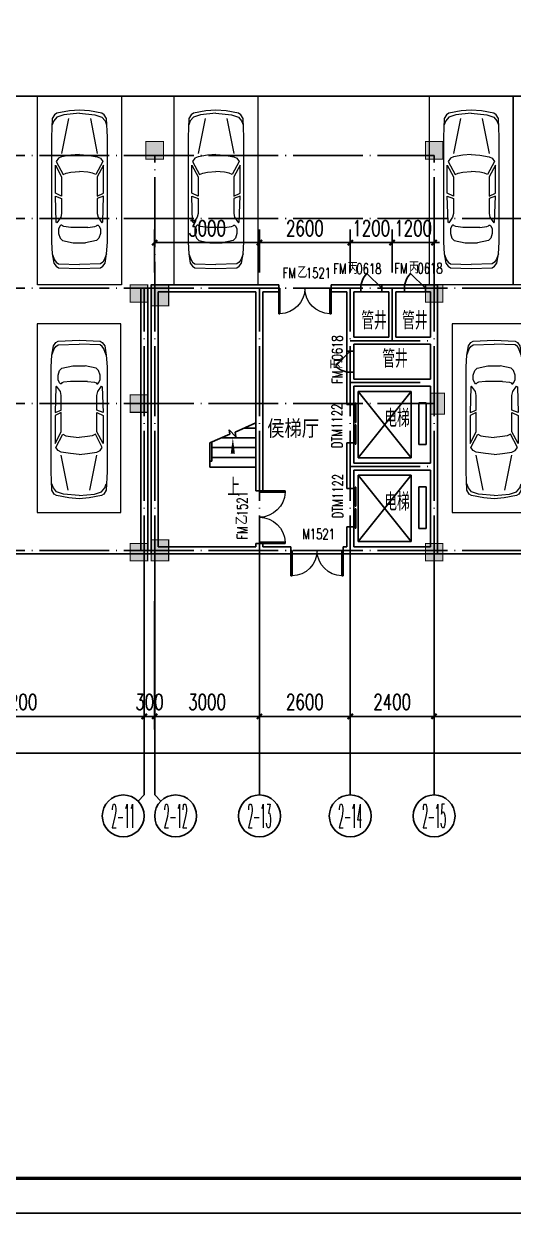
# Model space of a CAD drawing. Extents: x -6243262 to 3079315, y -2914302 to 172723.
# Drawn here: x -2636078 to -2622066, y -742442 to -708402 of the extents above; entities that cross this region are included whole.
import ezdxf
from ezdxf.enums import TextEntityAlignment as Align

# ---------------------------------------------------------------- set-up
doc = ezdxf.new("R2010")
doc.units = 0
doc.header["$LTSCALE"] = 1000
doc.linetypes.add('DOTE', pattern=[2.42, 2, -0.2, 0.02, -0.2])
for name, color, linetype in [('0-柱2', 6, 'Continuous'), ('0-柱网', 2, 'Continuous'), ('0-道路', 4, 'Continuous'), ('A-DOOR', 141, 'Continuous'), ('A-DOOR-IDEN', 7, 'Continuous'), ('A-FLOR-EVTR', 2, 'Continuous'), ('AXIS', 3, 'Continuous'), ('AXIS_TEXT', 7, 'Continuous'), ('C-Z-HATCH', 253, 'Continuous'), ('DIM_SYMB', 3, 'Continuous'), ('DOOR_FIRE', 4, 'Continuous'), ('DOOR_FIRE_TEXT', 7, 'Continuous'), ('DOTE', 24, 'Continuous'), ('PUB_DIM', 3, 'Continuous'), ('PUB_TEXT', 7, 'Continuous'), ('PUB_TITLE', 4, 'Continuous'), ('STAIR', 2, 'Continuous'), ('WALL', 9, 'Continuous'), ('WINDOW', 4, 'Continuous'), ('WINDOW_TEXT', 7, 'Continuous')]:
    doc.layers.add(name, color=color, linetype=linetype)
doc.layers.add('车位', color=252, linetype='Continuous', lineweight=5)
doc.styles.add('-宋体', font='', dxfattribs={"width": 0.8})
doc.styles.add('_TCH_AXIS', font='COMPLEX', dxfattribs={"bigfont": 'GBCBIG'})
doc.styles.add('_TCH_DIM', font='SIMPLEX', dxfattribs={"bigfont": 'GBCBIG'})
doc.styles.add('_TCH_DIM_T3', font='SIMPLEX', dxfattribs={"width": 0.705882, "bigfont": 'GBCBIG'})
doc.styles.add('_TCH_WINDOW', font='SIMPLEX', dxfattribs={"height": 3.5, "bigfont": 'GBCBIG'})
doc.styles.add('COMPLEX', font='COMPLEX')
doc.styles.get('-宋体').set_extended_font_data('SimSun')
doc.dimstyles.new('_TCH_ARCH&&150', dxfattribs={"dimtxt": 446.25, "dimasz": 150, "dimexe": 375, "dimexo": 450, "dimgap": 189.375, "dimtad": 1, "dimdec": 0, "dimzin": 0, "dimdsep": 46, "dimtxsty": '_TCH_DIM_T3', "dimblk": 'ARCHTICK', "dimcen": 0.09, "dimclrt": 7, "dimazin": 2, "dimtfac": 1, "dimtdec": 0, "dimtix": 1, "dimtmove": 2, "dimatfit": 3, "dimfxl": 0, "dimtolj": 1, "dimtzin": 0, "dimarcsym": 0})

# ---------------------------------------------------------------- blocks, each defined once
blk = doc.blocks.new('chewei')
at = {"layer": '车位', "color": 0}
for p, q in [((49023, 154737), (49090, 154915)), ((49090, 154915), (49134, 154982)), ((49134, 154982), (49201, 155026)), ((49201, 155026), (49801, 155049)), ((50401, 155026), (49801, 155049)), ((50467, 154982), (50401, 155026)), ((50512, 154915), (50467, 154982)), ((50578, 154737), (50512, 154915)), ((49201, 154160), (49245, 154293)), ((49245, 154293), (49312, 154360)), ((49312, 154360), (49623, 154426)), ((49623, 154426), (49978, 154426)), ((50290, 154360), (49978, 154426)), ((50356, 154293), (50290, 154360)), ((50401, 154160), (50356, 154293)), ((49201, 154026), (49201, 154160)), ((49245, 153938), (49201, 154026)), ((49267, 153915), (49245, 153938)), ((49290, 153915), (49267, 153915)), ((49312, 153938), (49290, 153915)), ((49356, 153960), (49312, 153938)), ((49556, 153982), (49356, 153960)), ((50045, 153982), (49556, 153982)), ((50045, 153982), (50245, 153960)), ((50245, 153960), (50290, 153938)), ((50290, 153938), (50312, 153915)), ((50312, 153915), (50334, 153915)), ((50334, 153915), (50356, 153938)), ((50356, 153938), (50401, 154026)), ((50401, 154026), (50401, 154160)), ((49134, 153826), (49112, 153093)), ((49156, 153849), (49134, 153826)), ((49267, 153693), (49156, 153849)), ((49290, 153582), (49267, 153693)), ((49290, 153160), (49290, 153582)), ((50312, 153582), (50334, 153693)), ((50312, 153160), (50312, 153582)), ((50334, 153693), (50445, 153849)), ((50445, 153849), (50467, 153826)), ((50467, 153826), (50490, 153093)), ((49112, 153093), (49290, 153160)), ((49290, 153093), (49112, 153004)), ((49112, 153004), (49112, 152204)), ((49290, 152538), (49290, 153093)), ((50490, 153093), (50312, 153160)), ((50312, 153093), (50490, 153004)), ((50312, 152538), (50312, 153093)), ((50490, 153004), (50490, 152204)), ((49112, 152204), (49290, 152538)), ((50490, 152204), (50312, 152538)), ((49134, 152093), (49334, 152471)), ((49334, 152471), (49423, 152427)), ((49423, 152427), (49556, 152404)), ((49556, 152404), (49801, 152382)), ((50045, 152404), (49801, 152382)), ((50178, 152427), (50045, 152404)), ((50267, 152471), (50178, 152427)), ((50467, 152093), (50267, 152471)), ((49201, 152004), (49134, 152093)), ((49290, 151960), (49201, 152004)), ((49556, 151916), (49290, 151960)), ((49490, 150871), (49290, 151871)), ((49801, 151893), (49556, 151916)), ((49801, 151893), (50045, 151916)), ((50045, 151916), (50312, 151960)), ((50112, 150871), (50312, 151871)), ((50312, 151960), (50401, 152004)), ((50401, 152004), (50467, 152093)), ((49067, 150938), (49023, 151049)), ((49156, 150827), (49067, 150938)), ((49356, 150760), (49156, 150827)), ((50245, 150760), (50445, 150827)), ((50445, 150827), (50534, 150938)), ((50534, 150938), (50578, 151049)), ((49801, 150716), (49356, 150760)), ((49801, 150716), (50245, 150760))]:
    blk.add_line(p, q, dxfattribs=at)
for points in [[(48601, 150227), (51001, 150227), (51001, 155627), (48601, 155627)], [(50578, 154737), (50601, 154404), (50601, 151404), (50578, 150871), (50512, 150760), (50445, 150716), (50090, 150649), (49801, 150627), (49512, 150649), (49156, 150716), (49090, 150760), (49023, 150871), (49001, 151404), (49001, 154404), (49023, 154737), (49067, 155004), (49134, 155093), (49201, 155137), (49801, 155160), (50401, 155137), (50467, 155093), (50534, 155004)]]:
    blk.add_lwpolyline(points, close=True, dxfattribs=at)
blk = doc.blocks.new('0-柱2')
at = {"layer": '0-柱2'}
h = blk.add_hatch(color=0, dxfattribs=at)
h.dxf.hatch_style = 1
h.paths.add_polyline_path([(50550, 12000), (51050, 12000), (51050, 11500), (50550, 11500)])
h = blk.add_hatch(color=0, dxfattribs=at)
h.dxf.hatch_style = 1
h.paths.add_polyline_path([(58550, 12000), (59050, 12000), (59050, 11500), (58550, 11500)])
at = {"layer": '0-柱2', "color": 0, "const_width": 30}
for points in [[(50550, 12000), (51050, 12000), (51050, 11500), (50550, 11500)], [(58550, 12000), (59050, 12000), (59050, 11500), (58550, 11500)]]:
    blk.add_lwpolyline(points, close=True, dxfattribs=at)
blk = doc.blocks.new('宿舍楼柱网1')
at = {"layer": '0-柱网'}
h = blk.add_hatch(color=0, dxfattribs=at)
h.dxf.hatch_style = 1
h.paths.add_polyline_path([(645860, 167538), (646284, 167803), (646019, 168227), (645595, 167962)])
h = blk.add_hatch(color=0, dxfattribs=at)
h.dxf.hatch_style = 1
h.paths.add_polyline_path([(642259, 165280), (642683, 165545), (642418, 165969), (641994, 165704)])
h = blk.add_hatch(color=0, dxfattribs=at)
h.dxf.hatch_style = 1
h.paths.add_polyline_path([(639588, 163611), (640012, 163876), (639747, 164300), (639323, 164035)])
h = blk.add_hatch(color=0, dxfattribs=at)
h.dxf.hatch_style = 1
h.paths.add_polyline_path([(649438, 161642), (649946, 161960), (649682, 162384), (649173, 162066)])
h = blk.add_hatch(color=0, dxfattribs=at)
h.dxf.hatch_style = 1
h.paths.add_polyline_path([(643252, 157765), (643761, 158083), (643496, 158507), (642987, 158189)])
h = blk.add_hatch(color=0, dxfattribs=at)
h.dxf.hatch_style = 1
h.paths.add_polyline_path([(653479, 155382), (653903, 155647), (653638, 156071), (653214, 155806)])
h = blk.add_hatch(color=0, dxfattribs=at)
h.dxf.hatch_style = 1
h.paths.add_polyline_path([(649809, 153141), (650318, 153459), (650106, 153798), (649597, 153480)])
h = blk.add_hatch(color=0, dxfattribs=at)
h.dxf.hatch_style = 1
h.paths.add_polyline_path([(655338, 152417), (655762, 152682), (655497, 153106), (655073, 152841)])
h = blk.add_hatch(color=0, dxfattribs=at)
h.dxf.hatch_style = 1
h.paths.add_polyline_path([(647208, 151453), (647632, 151718), (647367, 152142), (646943, 151877)])
h = blk.add_hatch(color=0, dxfattribs=at)
h.dxf.hatch_style = 1
h.paths.add_polyline_path([(651721, 150092), (652229, 150410), (652017, 150749), (651509, 150431)])
h = blk.add_hatch(color=0, dxfattribs=at)
h.dxf.hatch_style = 1
h.paths.add_polyline_path([(649067, 148487), (649491, 148752), (649226, 149176), (648802, 148911)])
h = blk.add_hatch(color=0, dxfattribs=at)
h.dxf.hatch_style = 1
h.paths.add_polyline_path([(659156, 146135), (659665, 146453), (659400, 146877), (658891, 146560)])
h = blk.add_hatch(color=0, dxfattribs=at)
h.dxf.hatch_style = 1
h.paths.add_polyline_path([(648829, 146138), (649071, 146576), (649596, 146285), (649354, 145848)])
h = blk.add_hatch(color=0, dxfattribs=at)
h.dxf.hatch_style = 1
h.paths.add_polyline_path([(631658, 145126), (632158, 145126), (632158, 144526), (631658, 144526)])
h = blk.add_hatch(color=0, dxfattribs=at)
h.dxf.hatch_style = 1
h.paths.add_polyline_path([(639508, 145126), (640008, 145126), (640008, 144626), (639508, 144626)])
h = blk.add_hatch(color=0, dxfattribs=at)
h.dxf.hatch_style = 1
h.paths.add_polyline_path([(646708, 145126), (647208, 145126), (647208, 144526), (646708, 144526)])
h = blk.add_hatch(color=0, dxfattribs=at)
h.dxf.hatch_style = 1
h.paths.add_polyline_path([(654841, 142811), (655083, 143249), (654558, 143539), (654316, 143102)])
h = blk.add_hatch(color=0, dxfattribs=at)
h.dxf.hatch_style = 1
h.paths.add_polyline_path([(639658, 142026), (640058, 142026), (640058, 141426), (639658, 141426)])
h = blk.add_hatch(color=0, dxfattribs=at)
h.dxf.hatch_style = 1
h.paths.add_polyline_path([(657509, 141335), (657751, 141772), (657313, 142015), (657071, 141577)])
h = blk.add_hatch(color=0, dxfattribs=at)
h.dxf.hatch_style = 1
h.paths.add_polyline_path([(631658, 137826), (632158, 137826), (632158, 137226), (631658, 137226)])
h = blk.add_hatch(color=0, dxfattribs=at)
h.dxf.hatch_style = 1
h.paths.add_polyline_path([(639508, 137726), (640008, 137726), (640008, 137226), (639508, 137226)])
h = blk.add_hatch(color=0, dxfattribs=at)
h.dxf.hatch_style = 1
h.paths.add_polyline_path([(646708, 137826), (647208, 137826), (647208, 137226), (646708, 137226)])
h = blk.add_hatch(color=0, dxfattribs=at)
h.dxf.hatch_style = 1
h.paths.add_polyline_path([(654058, 137826), (654558, 137826), (654558, 137226), (654058, 137226)])
at = {"layer": 'C-Z-HATCH'}
h = blk.add_hatch(color=0, dxfattribs=at)
h.dxf.hatch_style = 1
edge = h.paths.add_edge_path()
edge.add_line((642259, 165280), (642680, 165549))
edge.add_line((642680, 165549), (642415, 165973))
edge.add_line((642415, 165973), (641991, 165708))
edge.add_line((641991, 165708), (642262, 165283))
at = {"layer": '0-柱网', "color": 0, "const_width": 30}
for points in [[(645860, 167538), (646281, 167806), (646016, 168231), (645592, 167966), (645863, 167540)], [(642259, 165280), (642680, 165549), (642415, 165973), (641991, 165708), (642262, 165283)], [(639588, 163611), (640012, 163876), (639747, 164300), (639323, 164035), (639588, 163611)], [(649440, 161638), (649946, 161960), (649682, 162384), (649173, 162066), (649438, 161642)], [(643252, 157765), (643761, 158083), (643496, 158507), (642987, 158189), (643252, 157765)], [(653483, 155385), (653903, 155647), (653638, 156071), (653214, 155806), (653479, 155382)], [(649809, 153141), (650318, 153459), (650106, 153798), (649597, 153480), (649809, 153141)], [(655338, 152417), (655762, 152682), (655497, 153106), (655073, 152841), (655338, 152417)], [(647208, 151453), (647632, 151718), (647367, 152142), (646943, 151877), (647208, 151453)], [(651721, 150092), (652229, 150410), (652017, 150749), (651509, 150431), (651721, 150092)], [(649067, 148487), (649491, 148752), (649226, 149176), (648802, 148911), (649067, 148487)], [(659156, 146135), (659665, 146453), (659400, 146877), (658891, 146560), (659156, 146135)], [(648829, 146138), (649071, 146576), (649596, 146285), (649354, 145848), (648829, 146138)], [(654841, 142811), (655083, 143249), (654558, 143539), (654316, 143102), (654841, 142811)], [(657509, 141335), (657751, 141772), (657313, 142015), (657071, 141577), (657509, 141335)]]:
    blk.add_lwpolyline(points, dxfattribs=at)
for points in [[(631658, 145126), (632158, 145126), (632158, 144526), (631658, 144526)], [(639508, 145126), (640008, 145126), (640008, 144626), (639508, 144626)], [(646708, 145126), (647208, 145126), (647208, 144526), (646708, 144526)], [(639658, 142026), (640058, 142026), (640058, 141426), (639658, 141426)], [(631658, 137826), (632158, 137826), (632158, 137226), (631658, 137226)], [(639508, 137726), (640008, 137726), (640008, 137226), (639508, 137226)], [(646708, 137826), (647208, 137826), (647208, 137226), (646708, 137226)], [(654058, 137826), (654558, 137826), (654558, 137226), (654058, 137226)]]:
    blk.add_lwpolyline(points, close=True, dxfattribs=at)
blk = doc.blocks.new('柱网22222')
at = {"layer": '0-柱网'}
h = blk.add_hatch(color=0, dxfattribs=at)
h.dxf.hatch_style = 1
h.paths.add_polyline_path([(140400, 330556), (140900, 330556), (140900, 330056), (140400, 330056)])
h = blk.add_hatch(color=0, dxfattribs=at)
h.dxf.hatch_style = 1
h.paths.add_polyline_path([(140400, 327406), (140900, 327406), (140900, 326906), (140400, 326906)])
h = blk.add_hatch(color=0, dxfattribs=at)
h.dxf.hatch_style = 1
h.paths.add_polyline_path([(140400, 323156), (140900, 323156), (140900, 322656), (140400, 322656)])
at = {"layer": '0-柱网', "color": 0, "const_width": 30}
for points in [[(140400, 330556), (140900, 330556), (140900, 330056), (140400, 330056)], [(140400, 327406), (140900, 327406), (140900, 326906), (140400, 326906)], [(140400, 323156), (140900, 323156), (140900, 322656), (140400, 322656)]]:
    blk.add_lwpolyline(points, close=True, dxfattribs=at)
blk = doc.blocks.new('_ArchTick')
at = {"color": 0, "linetype": 'ByBlock', "const_width": 0.4}
blk.add_lwpolyline([(-0.5, -0.5), (0.5, 0.5)], dxfattribs=at)
blk = doc.blocks.new('*D1169')
at = {"layer": 'Defpoints', "color": 0, "transparency": 16777216}
for p in [(-2629331, -714665), (-2632331, -715973), (-2629331, -715973)]:
    blk.add_point(p, dxfattribs=at)
at = {"layer": 'PUB_DIM', "color": 0, "lineweight": -2, "transparency": 16777216}
for p, q in [((-2632331, -715523), (-2632331, -714290)), ((-2629331, -715523), (-2629331, -714290)), ((-2632331, -714665), (-2629331, -714665))]:
    blk.add_line(p, q, dxfattribs=at)
at = {"layer": 'PUB_DIM', "color": 0, "lineweight": -2, "transparency": 16777216, "xscale": 150, "yscale": 150, "zscale": 150, "rotation": 180}
blk.add_blockref('_ArchTick', (-2632331, -714665), dxfattribs=at)
at = {"layer": 'PUB_DIM', "color": 0, "lineweight": -2, "transparency": 16777216, "xscale": 150, "yscale": 150, "zscale": 150}
blk.add_blockref('_ArchTick', (-2629331, -714665), dxfattribs=at)
at = {"layer": 'PUB_DIM', "color": 7, "transparency": 16777216, "insert": (-2630831, -714253), "char_height": 446.2, "attachment_point": 5, "style": '_TCH_DIM_T3'}
blk.add_mtext('\\A1;3000', dxfattribs=at)
blk = doc.blocks.new('*D1170')
at = {"layer": 'Defpoints', "color": 0, "transparency": 16777216}
for p in [(-2626731, -714665), (-2629331, -715973), (-2626731, -715973)]:
    blk.add_point(p, dxfattribs=at)
at = {"layer": 'PUB_DIM', "color": 0, "lineweight": -2, "transparency": 16777216}
for p, q in [((-2629331, -715523), (-2629331, -714290)), ((-2626731, -715523), (-2626731, -714290)), ((-2629331, -714665), (-2626731, -714665))]:
    blk.add_line(p, q, dxfattribs=at)
at = {"layer": 'PUB_DIM', "color": 0, "lineweight": -2, "transparency": 16777216, "xscale": 150, "yscale": 150, "zscale": 150, "rotation": 180}
blk.add_blockref('_ArchTick', (-2629331, -714665), dxfattribs=at)
at = {"layer": 'PUB_DIM', "color": 0, "lineweight": -2, "transparency": 16777216, "xscale": 150, "yscale": 150, "zscale": 150}
blk.add_blockref('_ArchTick', (-2626731, -714665), dxfattribs=at)
at = {"layer": 'PUB_DIM', "color": 7, "transparency": 16777216, "insert": (-2628031, -714253), "char_height": 446.2, "attachment_point": 5, "style": '_TCH_DIM_T3'}
blk.add_mtext('\\A1;2600', dxfattribs=at)
blk = doc.blocks.new('*D1171')
at = {"layer": 'Defpoints', "color": 0, "transparency": 16777216}
for p in [(-2625531, -714665), (-2626731, -715973), (-2625531, -715973)]:
    blk.add_point(p, dxfattribs=at)
at = {"layer": 'PUB_DIM', "color": 0, "lineweight": -2, "transparency": 16777216}
for p, q in [((-2626731, -715523), (-2626731, -714290)), ((-2625531, -715523), (-2625531, -714290)), ((-2626731, -714665), (-2626881, -714665)), ((-2626731, -714665), (-2625531, -714665)), ((-2625531, -714665), (-2625381, -714665))]:
    blk.add_line(p, q, dxfattribs=at)
at = {"layer": 'PUB_DIM', "color": 0, "lineweight": -2, "transparency": 16777216, "xscale": 150, "yscale": 150, "zscale": 150}
blk.add_blockref('_ArchTick', (-2626731, -714665), dxfattribs=at)
at = {"layer": 'PUB_DIM', "color": 0, "lineweight": -2, "transparency": 16777216, "xscale": 150, "yscale": 150, "zscale": 150, "rotation": 180}
blk.add_blockref('_ArchTick', (-2625531, -714665), dxfattribs=at)
at = {"layer": 'PUB_DIM', "color": 7, "transparency": 16777216, "insert": (-2626131, -714253), "char_height": 446.2, "attachment_point": 5, "style": '_TCH_DIM_T3'}
blk.add_mtext('\\A1;1200', dxfattribs=at)
blk = doc.blocks.new('*D1172')
at = {"layer": 'Defpoints', "color": 0, "transparency": 16777216}
for p in [(-2624331, -714665), (-2625531, -715973), (-2624331, -715973)]:
    blk.add_point(p, dxfattribs=at)
at = {"layer": 'PUB_DIM', "color": 0, "lineweight": -2, "transparency": 16777216}
for p, q in [((-2625531, -715523), (-2625531, -714290)), ((-2624331, -715523), (-2624331, -714290)), ((-2625531, -714665), (-2625681, -714665)), ((-2625531, -714665), (-2624331, -714665)), ((-2624331, -714665), (-2624181, -714665))]:
    blk.add_line(p, q, dxfattribs=at)
at = {"layer": 'PUB_DIM', "color": 0, "lineweight": -2, "transparency": 16777216, "xscale": 150, "yscale": 150, "zscale": 150}
blk.add_blockref('_ArchTick', (-2625531, -714665), dxfattribs=at)
at = {"layer": 'PUB_DIM', "color": 0, "lineweight": -2, "transparency": 16777216, "xscale": 150, "yscale": 150, "zscale": 150, "rotation": 180}
blk.add_blockref('_ArchTick', (-2624331, -714665), dxfattribs=at)
at = {"layer": 'PUB_DIM', "color": 7, "transparency": 16777216, "insert": (-2624931, -714253), "char_height": 446.2, "attachment_point": 5, "style": '_TCH_DIM_T3'}
blk.add_mtext('\\A1;1200', dxfattribs=at)
blk = doc.blocks.new('*D1204')
at = {"layer": 'AXIS', "color": 0, "lineweight": -2, "transparency": 16777216}
for p, q in [((-2639831, -724923), (-2639831, -728598)), ((-2632631, -724923), (-2632631, -728598)), ((-2639831, -728223), (-2632631, -728223))]:
    blk.add_line(p, q, dxfattribs=at)
at = {"layer": 'Defpoints', "color": 0, "transparency": 16777216}
for p in [(-2639831, -724473), (-2632631, -724473), (-2632631, -728223)]:
    blk.add_point(p, dxfattribs=at)
at = {"layer": 'AXIS', "color": 0, "lineweight": -2, "transparency": 16777216, "xscale": 150, "yscale": 150, "zscale": 150, "rotation": 180}
blk.add_blockref('_ArchTick', (-2639831, -728223), dxfattribs=at)
at = {"layer": 'AXIS', "color": 0, "lineweight": -2, "transparency": 16777216, "xscale": 150, "yscale": 150, "zscale": 150}
blk.add_blockref('_ArchTick', (-2632631, -728223), dxfattribs=at)
at = {"layer": 'AXIS', "color": 7, "transparency": 16777216, "insert": (-2636231, -727810), "char_height": 446.2, "attachment_point": 5, "style": '_TCH_DIM_T3'}
blk.add_mtext('\\A1;7200', dxfattribs=at)
blk = doc.blocks.new('*D1205')
at = {"layer": 'AXIS', "color": 0, "lineweight": -2, "transparency": 16777216}
for p, q in [((-2632631, -724923), (-2632631, -728598)), ((-2632331, -724923), (-2632331, -728598)), ((-2632631, -728223), (-2632781, -728223)), ((-2632631, -728223), (-2632331, -728223)), ((-2632331, -728223), (-2632181, -728223))]:
    blk.add_line(p, q, dxfattribs=at)
at = {"layer": 'Defpoints', "color": 0, "transparency": 16777216}
for p in [(-2632631, -724473), (-2632331, -724473), (-2632331, -728223)]:
    blk.add_point(p, dxfattribs=at)
at = {"layer": 'AXIS', "color": 0, "lineweight": -2, "transparency": 16777216, "xscale": 150, "yscale": 150, "zscale": 150}
blk.add_blockref('_ArchTick', (-2632631, -728223), dxfattribs=at)
at = {"layer": 'AXIS', "color": 0, "lineweight": -2, "transparency": 16777216, "xscale": 150, "yscale": 150, "zscale": 150, "rotation": 180}
blk.add_blockref('_ArchTick', (-2632331, -728223), dxfattribs=at)
at = {"layer": 'AXIS', "color": 7, "transparency": 16777216, "insert": (-2632481, -727810), "char_height": 446.2, "attachment_point": 5, "style": '_TCH_DIM_T3'}
blk.add_mtext('\\A1;300', dxfattribs=at)
blk = doc.blocks.new('*D1206')
at = {"layer": 'AXIS', "color": 0, "lineweight": -2, "transparency": 16777216}
for p, q in [((-2632331, -724923), (-2632331, -728598)), ((-2629331, -724923), (-2629331, -728598)), ((-2632331, -728223), (-2629331, -728223))]:
    blk.add_line(p, q, dxfattribs=at)
at = {"layer": 'Defpoints', "color": 0, "transparency": 16777216}
for p in [(-2632331, -724473), (-2629331, -724473), (-2629331, -728223)]:
    blk.add_point(p, dxfattribs=at)
at = {"layer": 'AXIS', "color": 0, "lineweight": -2, "transparency": 16777216, "xscale": 150, "yscale": 150, "zscale": 150, "rotation": 180}
blk.add_blockref('_ArchTick', (-2632331, -728223), dxfattribs=at)
at = {"layer": 'AXIS', "color": 0, "lineweight": -2, "transparency": 16777216, "xscale": 150, "yscale": 150, "zscale": 150}
blk.add_blockref('_ArchTick', (-2629331, -728223), dxfattribs=at)
at = {"layer": 'AXIS', "color": 7, "transparency": 16777216, "insert": (-2630831, -727810), "char_height": 446.2, "attachment_point": 5, "style": '_TCH_DIM_T3'}
blk.add_mtext('\\A1;3000', dxfattribs=at)
blk = doc.blocks.new('*D1207')
at = {"layer": 'AXIS', "color": 0, "lineweight": -2, "transparency": 16777216}
for p, q in [((-2629331, -724923), (-2629331, -728598)), ((-2626731, -724923), (-2626731, -728598)), ((-2629331, -728223), (-2626731, -728223))]:
    blk.add_line(p, q, dxfattribs=at)
at = {"layer": 'Defpoints', "color": 0, "transparency": 16777216}
for p in [(-2629331, -724473), (-2626731, -724473), (-2626731, -728223)]:
    blk.add_point(p, dxfattribs=at)
at = {"layer": 'AXIS', "color": 0, "lineweight": -2, "transparency": 16777216, "xscale": 150, "yscale": 150, "zscale": 150, "rotation": 180}
blk.add_blockref('_ArchTick', (-2629331, -728223), dxfattribs=at)
at = {"layer": 'AXIS', "color": 0, "lineweight": -2, "transparency": 16777216, "xscale": 150, "yscale": 150, "zscale": 150}
blk.add_blockref('_ArchTick', (-2626731, -728223), dxfattribs=at)
at = {"layer": 'AXIS', "color": 7, "transparency": 16777216, "insert": (-2628031, -727810), "char_height": 446.2, "attachment_point": 5, "style": '_TCH_DIM_T3'}
blk.add_mtext('\\A1;2600', dxfattribs=at)
blk = doc.blocks.new('*D1208')
at = {"layer": 'AXIS', "color": 0, "lineweight": -2, "transparency": 16777216}
for p, q in [((-2626731, -724923), (-2626731, -728598)), ((-2624331, -724923), (-2624331, -728598)), ((-2626731, -728223), (-2624331, -728223))]:
    blk.add_line(p, q, dxfattribs=at)
at = {"layer": 'Defpoints', "color": 0, "transparency": 16777216}
for p in [(-2626731, -724473), (-2624331, -724473), (-2624331, -728223)]:
    blk.add_point(p, dxfattribs=at)
at = {"layer": 'AXIS', "color": 0, "lineweight": -2, "transparency": 16777216, "xscale": 150, "yscale": 150, "zscale": 150, "rotation": 180}
blk.add_blockref('_ArchTick', (-2626731, -728223), dxfattribs=at)
at = {"layer": 'AXIS', "color": 0, "lineweight": -2, "transparency": 16777216, "xscale": 150, "yscale": 150, "zscale": 150}
blk.add_blockref('_ArchTick', (-2624331, -728223), dxfattribs=at)
at = {"layer": 'AXIS', "color": 7, "transparency": 16777216, "insert": (-2625531, -727810), "char_height": 446.2, "attachment_point": 5, "style": '_TCH_DIM_T3'}
blk.add_mtext('\\A1;2400', dxfattribs=at)
blk = doc.blocks.new('*D1209')
at = {"layer": 'AXIS', "color": 0, "lineweight": -2, "transparency": 16777216}
for p, q in [((-2624331, -724923), (-2624331, -728598)), ((-2617131, -724923), (-2617131, -728598)), ((-2624331, -728223), (-2617131, -728223))]:
    blk.add_line(p, q, dxfattribs=at)
at = {"layer": 'Defpoints', "color": 0, "transparency": 16777216}
for p in [(-2624331, -724473), (-2617131, -724473), (-2617131, -728223)]:
    blk.add_point(p, dxfattribs=at)
at = {"layer": 'AXIS', "color": 0, "lineweight": -2, "transparency": 16777216, "xscale": 150, "yscale": 150, "zscale": 150, "rotation": 180}
blk.add_blockref('_ArchTick', (-2624331, -728223), dxfattribs=at)
at = {"layer": 'AXIS', "color": 0, "lineweight": -2, "transparency": 16777216, "xscale": 150, "yscale": 150, "zscale": 150}
blk.add_blockref('_ArchTick', (-2617131, -728223), dxfattribs=at)
at = {"layer": 'AXIS', "color": 7, "transparency": 16777216, "insert": (-2620731, -727810), "char_height": 446.2, "attachment_point": 5, "style": '_TCH_DIM_T3'}
blk.add_mtext('\\A1;7200', dxfattribs=at)
blk = doc.blocks.new('*D1212')
at = {"layer": 'AXIS', "color": 0, "lineweight": -2, "transparency": 16777216}
for p, q in [((-2683031, -725223), (-2683031, -729648)), ((-2609031, -725223), (-2609031, -729648)), ((-2683031, -729273), (-2609031, -729273))]:
    blk.add_line(p, q, dxfattribs=at)
at = {"layer": 'Defpoints', "color": 0, "transparency": 16777216}
for p in [(-2683031, -724773), (-2609031, -724773), (-2609031, -729273)]:
    blk.add_point(p, dxfattribs=at)
at = {"layer": 'AXIS', "color": 0, "lineweight": -2, "transparency": 16777216, "xscale": 150, "yscale": 150, "zscale": 150, "rotation": 180}
blk.add_blockref('_ArchTick', (-2683031, -729273), dxfattribs=at)
at = {"layer": 'AXIS', "color": 0, "lineweight": -2, "transparency": 16777216, "xscale": 150, "yscale": 150, "zscale": 150}
blk.add_blockref('_ArchTick', (-2609031, -729273), dxfattribs=at)
at = {"layer": 'AXIS', "color": 7, "transparency": 16777216, "insert": (-2646031, -728860), "char_height": 446.2, "attachment_point": 5, "style": '_TCH_DIM_T3'}
blk.add_mtext('\\A1;74000', dxfattribs=at)
blk = doc.blocks.new('_AXISO')
at = {"color": 0}
blk.add_circle((0, 0), 0.5, dxfattribs=at)
at = {"layer": 'AXIS_TEXT', "color": 0, "style": 'COMPLEX', "width": 1.041667}
blk.add_attdef('A', text='', height=0.56, dxfattribs=at).set_placement((-0.25, -0.28), (0.25, -0.28), align=Align.FIT)
blk = doc.blocks.new('$DORLIB2D$00000127')
at = {"color": 0}
for points in [[(-0.533, 0.795), (-0.533, 0.69)], [(-0.033, 0.795), (-0.533, 0.795)], [(-0.033, 0.69), (-0.533, 0.69)], [(-0.033, 0.795), (-0.033, 0.69)], [(0.533, 0.795), (0.033, 0.795)], [(0.033, 0.795), (0.033, 0.69)], [(0.533, 0.69), (0.033, 0.69)], [(0.533, 0.795), (0.533, 0.69)], [(0.5, 0.5), (-0.5, 0.5)]]:
    blk.add_lwpolyline(points, dxfattribs=at)
blk = doc.blocks.new('$DorLib2D$00000114')
at = {"color": 0}
blk.add_line((0.5, 0), (-0.207, 0.707), dxfattribs=at)
blk.add_arc((0.5, 0), 1, 135, 180, dxfattribs=at)
blk = doc.blocks.new('$DorLib2D$00000002')
at = {"color": 0}
for p, q in [((-0.5, 0), (-0.5, 0.4875)), ((-0.475, 0.4875), (-0.5, 0.4875)), ((-0.475, 0), (-0.475, 0.4875)), ((0.475, 0), (0.475, 0.4875)), ((0.475, 0.4875), (0.5, 0.4875)), ((0.5, 0), (0.5, 0.4875)), ((-0.5, 0), (-0.475, 0)), ((0.5, 0), (0.475, 0))]:
    blk.add_line(p, q, dxfattribs=at)
at = {"color": 0, "lineweight": 13}
for centre, start, end in [((-0.4875, 0), 0, 88.53072), ((0.4875, 0), 91.46928, 180)]:
    blk.add_arc(centre, 0.4875, start, end, dxfattribs=at)

msp = doc.modelspace()

# ---------------------------------------------------------------- linework, layer by layer
msp.add_lwpolyline([(-2664930.6, -723572.6), (-2608971.6, -723572.6), (-2604296.1, -715124.1), (-2618560.5, -692365.6)])
at = {"layer": '0-道路'}
msp.add_line((-2620929.5, -710472.6), (-2668730.6, -710472.6), dxfattribs=at)
at = {"layer": 'A-FLOR-EVTR', "ltscale": 0.5}
for p, q in [((-2626505.6, -720822.6), (-2626505.6, -718922.6)), ((-2626505.6, -718922.6), (-2624985.6, -718922.6)), ((-2624985.6, -720822.6), (-2626505.6, -718922.6)), ((-2626505.6, -720822.6), (-2624985.6, -718922.6)), ((-2624985.6, -718922.6), (-2624985.6, -720822.6)), ((-2624770.6, -720442.6), (-2624770.6, -719252.6)), ((-2624770.6, -719252.6), (-2624555.6, -719252.6)), ((-2624555.6, -719252.6), (-2624555.6, -720442.6)), ((-2624555.6, -720442.6), (-2624770.6, -720442.6)), ((-2624985.6, -720822.6), (-2626505.6, -720822.6)), ((-2626505.6, -723222.6), (-2626505.6, -721322.6)), ((-2626505.6, -721322.6), (-2624985.6, -721322.6)), ((-2624985.6, -723222.6), (-2626505.6, -721322.6)), ((-2626505.6, -723222.6), (-2624985.6, -721322.6)), ((-2624985.6, -721322.6), (-2624985.6, -723222.6)), ((-2624770.6, -722842.6), (-2624770.6, -721652.6)), ((-2624770.6, -721652.6), (-2624555.6, -721652.6)), ((-2624555.6, -721652.6), (-2624555.6, -722842.6)), ((-2624555.6, -722842.6), (-2624770.6, -722842.6)), ((-2624985.6, -723222.6), (-2626505.6, -723222.6))]:
    msp.add_line(p, q, dxfattribs=at)
at = {"layer": 'AXIS'}
for p, q in [((-2632630.6, -724472.5), (-2632630.6, -730472.5)), ((-2632330.6, -724472.5), (-2632330.6, -730472.5)), ((-2629330.6, -724472.5), (-2629330.6, -730472.5)), ((-2626730.6, -724472.5), (-2626730.6, -730472.5)), ((-2624330.6, -724472.5), (-2624330.6, -730472.5)), ((-2632806.3, -730648.3), (-2632630.6, -730472.5)), ((-2632154.8, -730648.3), (-2632330.6, -730472.5))]:
    msp.add_line(p, q, dxfattribs=at)
at = {"layer": 'DIM_SYMB'}
msp.add_lwpolyline([(-2630093.1, -721232.6, 0, 0, 0), (-2630093.1, -720252.6, 0, 120, 0), (-2630093.1, -720702.6, 0, 0, 0)], format="xyseb", dxfattribs=at)
at = {"layer": 'DOTE', "linetype": 'DOTE'}
for p, q in [((-2684030.6, -712172.6), (-2624330.6, -712172.6)), ((-2632330.6, -724472.5), (-2632330.6, -712172.6)), ((-2624330.6, -724472.5), (-2624330.6, -712172.6)), ((-2684030.6, -713972.6), (-2619058.1, -713972.6)), ((-2684030.6, -715972.6), (-2613530.6, -715972.6)), ((-2632630.6, -724472.5), (-2632630.6, -715972.6)), ((-2629330.6, -724472.5), (-2629330.6, -715972.6)), ((-2626730.6, -724472.5), (-2626730.6, -715972.6)), ((-2626730.6, -718672.6), (-2624630.6, -718672.6)), ((-2684030.6, -719272.6), (-2624330.6, -719272.6)), ((-2626730.6, -721072.6), (-2624330.6, -721072.6)), ((-2684030.6, -723472.6), (-2609030.6, -723472.6))]:
    msp.add_line(p, q, dxfattribs=at)
for points in [[(-2625530.6, -717472.6), (-2625530.6, -715972.6)], [(-2625530.6, -717472.6), (-2625530.6, -715972.6)], [(-2626730.6, -717472.6), (-2624330.6, -717472.6)], [(-2626730.6, -717472.6), (-2624330.6, -717472.6)]]:
    msp.add_lwpolyline(points, dxfattribs=at)
at = {"layer": 'PUB_TITLE'}
msp.add_lwpolyline([(-2700073.1, -742441.9), (-2581173.1, -742441.9), (-2581173.1, -658341.9), (-2700073.1, -658341.9)], close=True, dxfattribs=at)
at = {"layer": 'PUB_TITLE', "const_width": 100}
msp.add_lwpolyline([(-2697573.1, -741441.9), (-2582173.1, -741441.9), (-2582173.1, -659341.9), (-2697573.1, -659341.9)], close=True, dxfattribs=at)
at = {"layer": 'STAIR'}
for p, q in [((-2629430.6, -719826.6), (-2630028.9, -720084.9)), ((-2629430.6, -721092.6), (-2629430.6, -719826.6)), ((-2630175.5, -720148.2), (-2630755.6, -720398.5)), ((-2630417.4, -720252.6), (-2629430.6, -720252.6)), ((-2630009.3, -720218.4), (-2630193.9, -720022.8)), ((-2630193.9, -720022.8), (-2630175.5, -720148.2)), ((-2630028.9, -720084.9), (-2630009.3, -720218.4)), ((-2629768.7, -719972.6), (-2629430.6, -719972.6)), ((-2630755.6, -720922.6), (-2630755.6, -720398.5)), ((-2630755.6, -720922.6), (-2630755.6, -720398.5)), ((-2630695.6, -720922.6), (-2630695.6, -720372.6)), ((-2630695.6, -720532.6), (-2629430.6, -720532.6)), ((-2630755.6, -721092.6), (-2630755.6, -720922.6)), ((-2630755.6, -720922.6), (-2630695.6, -720922.6)), ((-2630695.6, -720812.6), (-2629430.6, -720812.6)), ((-2630755.6, -721092.6), (-2629430.6, -721092.6))]:
    msp.add_line(p, q, dxfattribs=at)
at = {"layer": 'WALL'}
for p, q in [((-2632730.6, -723472.6), (-2632730.6, -715972.6)), ((-2632730.6, -715972.6), (-2632530.6, -715972.6)), ((-2632530.6, -723472.6), (-2632530.6, -715972.6)), ((-2632430.6, -715872.5), (-2629330.6, -715872.6)), ((-2632430.6, -723572.6), (-2632430.6, -715872.5)), ((-2632230.6, -716072.5), (-2629430.6, -716072.6)), ((-2632230.6, -723372.6), (-2632230.6, -716072.5)), ((-2629430.6, -716072.6), (-2629430.6, -721772.6)), ((-2628780.6, -715872.6), (-2629330.6, -715872.6)), ((-2629230.6, -721772.6), (-2629230.6, -716072.6)), ((-2629230.6, -716072.6), (-2628780.6, -716072.6)), ((-2628780.6, -716072.6), (-2628780.6, -715872.6)), ((-2626730.6, -715872.6), (-2627280.6, -715872.6)), ((-2627280.6, -715872.6), (-2627280.6, -716072.6)), ((-2627280.6, -716072.6), (-2626830.6, -716072.6)), ((-2626830.6, -717472.6), (-2626830.6, -716072.6)), ((-2626430.6, -715872.6), (-2626730.6, -715872.6)), ((-2626630.6, -717372.6), (-2626630.6, -716072.6)), ((-2626630.6, -716072.6), (-2626430.6, -716072.6)), ((-2626430.6, -716072.6), (-2626430.6, -715872.6)), ((-2625530.6, -715872.6), (-2625830.6, -715872.6)), ((-2625830.6, -715872.6), (-2625830.6, -716072.6)), ((-2625830.6, -716072.6), (-2625630.6, -716072.6)), ((-2625630.6, -717372.6), (-2625630.6, -716072.6)), ((-2625180.6, -715872.6), (-2625530.6, -715872.6)), ((-2625430.6, -717372.6), (-2625430.6, -716072.6)), ((-2625430.6, -716072.6), (-2625180.6, -716072.6)), ((-2625180.6, -716072.6), (-2625180.6, -715872.6)), ((-2624230.6, -715872.6), (-2624580.6, -715872.6)), ((-2624580.6, -715872.6), (-2624580.6, -716072.6)), ((-2624580.6, -716072.6), (-2624430.6, -716072.6)), ((-2624430.6, -717372.6), (-2624430.6, -716072.6)), ((-2624230.6, -717472.6), (-2624230.6, -715872.6)), ((-2626830.6, -717472.6), (-2626830.6, -717772.6)), ((-2626630.6, -717372.6), (-2625630.6, -717372.6)), ((-2625430.6, -717372.6), (-2624430.6, -717372.6)), ((-2624230.6, -718672.6), (-2624230.6, -717472.6)), ((-2626830.6, -717772.6), (-2626630.6, -717772.6)), ((-2626630.6, -717772.6), (-2626630.6, -717572.6)), ((-2626630.6, -717572.6), (-2625530.6, -717572.6)), ((-2625530.6, -717572.6), (-2624430.6, -717572.6)), ((-2624430.6, -718572.6), (-2624430.6, -717572.6)), ((-2626630.6, -718372.6), (-2626830.6, -718372.6)), ((-2626830.6, -718372.6), (-2626830.6, -718672.6)), ((-2626630.6, -718572.6), (-2626630.6, -718372.6)), ((-2626630.6, -718572.6), (-2624430.6, -718572.6)), ((-2626830.6, -718672.6), (-2626830.6, -719297.6)), ((-2626630.6, -719297.6), (-2626630.6, -718772.6)), ((-2626630.6, -718772.6), (-2624430.6, -718772.6)), ((-2624430.6, -720972.6), (-2624430.6, -718772.6)), ((-2624230.6, -721072.6), (-2624230.6, -718672.6)), ((-2626830.6, -719297.6), (-2626630.6, -719297.6)), ((-2626630.6, -720397.6), (-2626830.6, -720397.6)), ((-2626830.6, -720397.6), (-2626830.6, -721072.6)), ((-2626630.6, -720972.6), (-2626630.6, -720397.6)), ((-2626830.6, -721072.6), (-2626830.6, -721697.6)), ((-2626630.6, -720972.6), (-2624430.6, -720972.6)), ((-2626630.6, -721697.6), (-2626630.6, -721172.6)), ((-2626630.6, -721172.6), (-2624430.6, -721172.6)), ((-2624430.6, -723372.6), (-2624430.6, -721172.6)), ((-2624230.6, -723572.6), (-2624230.6, -721072.6)), ((-2629430.6, -721772.6), (-2629230.6, -721772.6)), ((-2626830.6, -721697.6), (-2626630.6, -721697.6)), ((-2626630.6, -722797.6), (-2626830.6, -722797.6)), ((-2626830.6, -722797.6), (-2626830.6, -723372.6)), ((-2626630.6, -723372.6), (-2626630.6, -722797.6)), ((-2629230.6, -723272.6), (-2629430.6, -723272.6)), ((-2629430.6, -723272.6), (-2629430.6, -723372.6)), ((-2629230.6, -723372.6), (-2629230.6, -723272.6)), ((-2632730.6, -723472.6), (-2632530.6, -723472.6)), ((-2632430.6, -723572.6), (-2629330.6, -723572.6)), ((-2632230.6, -723372.6), (-2629430.6, -723372.6)), ((-2629330.6, -723572.6), (-2628430.6, -723572.6)), ((-2628430.6, -723372.6), (-2629230.6, -723372.6)), ((-2628430.6, -723572.6), (-2628430.6, -723372.6)), ((-2626830.6, -723372.6), (-2626930.6, -723372.6)), ((-2626930.6, -723372.6), (-2626930.6, -723572.6)), ((-2626930.6, -723572.6), (-2626730.6, -723572.6)), ((-2626730.6, -723572.6), (-2624230.6, -723572.6)), ((-2626630.6, -723372.6), (-2624430.6, -723372.6))]:
    msp.add_line(p, q, dxfattribs=at)
at = {"layer": 'WINDOW'}
for p, q in [((-2626430.6, -715872.6), (-2625830.6, -715872.6)), ((-2626430.6, -716072.6), (-2625830.6, -716072.6)), ((-2625180.6, -715872.6), (-2624580.6, -715872.6)), ((-2625180.6, -716072.6), (-2624580.6, -716072.6)), ((-2626830.6, -718372.6), (-2626830.6, -717772.6)), ((-2626630.6, -718372.6), (-2626630.6, -717772.6)), ((-2628430.6, -723572.6), (-2626930.6, -723572.6))]:
    msp.add_line(p, q, dxfattribs=at)

# ---------------------------------------------------------------- block references
at = {"layer": '0-柱2', "color": 8}
msp.add_blockref('0-柱2', (-2683130.6, -723772.6), dxfattribs=at)
at = {"layer": '0-柱网', "color": 8}
for name, p in [('宿舍楼柱网1', (-3264088.5, -860998.9)), ('柱网22222', (-2773431, -1046428.5))]:
    msp.add_blockref(name, p, dxfattribs=at)
at = {"layer": 'A-DOOR'}
ref = msp.add_blockref('$DORLIB2D$00000127', (-2626730.6, -719847.6), dxfattribs=dict(at, xscale=1100, yscale=-200, zscale=200, rotation=89.99999999999444))
ref.add_attrib('A', 'DTM1122', (-2626958.4, -720542.5), dxfattribs={"layer": 'A-DOOR-IDEN', "height": 297.5, "rotation": 90, "style": '_TCH_WINDOW', "width": 0.705882})
ref = msp.add_blockref('$DORLIB2D$00000127', (-2626730.6, -722247.6), dxfattribs=dict(at, xscale=1100, yscale=-200, zscale=200, rotation=89.99999999999444))
ref.add_attrib('A', 'DTM1122', (-2626939.8, -722553.3), dxfattribs={"layer": 'A-DOOR-IDEN', "height": 297.5, "rotation": 90, "style": '_TCH_WINDOW', "width": 0.705882})
at = {"layer": 'AXIS'}
ref = msp.add_blockref('_AXISO', (-2633230.6, -731072.5), dxfattribs=dict(at, xscale=1200, yscale=1200, zscale=1200))
ref.add_attrib('A', '2-11', dxfattribs={"layer": 'AXIS_TEXT', "height": 678.82, "style": '_TCH_AXIS', "width": 0.3}).set_placement((-2633570, -731412), (-2632891.1, -731412), align=Align.FIT)
ref = msp.add_blockref('_AXISO', (-2631730.6, -731072.5), dxfattribs=dict(at, xscale=1200, yscale=1200, zscale=1200))
ref.add_attrib('A', '2-12', dxfattribs={"layer": 'AXIS_TEXT', "height": 678.82, "style": '_TCH_AXIS', "width": 0.28}).set_placement((-2632070, -731412), (-2631391.1, -731412), align=Align.FIT)
ref = msp.add_blockref('_AXISO', (-2629330.6, -731072.5), dxfattribs=dict(at, xscale=1200, yscale=1200, zscale=1200))
ref.add_attrib('A', '2-13', dxfattribs={"layer": 'AXIS_TEXT', "height": 678.82, "style": '_TCH_AXIS', "width": 0.28}).set_placement((-2629670, -731412), (-2628991.1, -731412), align=Align.FIT)
ref = msp.add_blockref('_AXISO', (-2626730.6, -731072.5), dxfattribs=dict(at, xscale=1200, yscale=1200, zscale=1200))
ref.add_attrib('A', '2-14', dxfattribs={"layer": 'AXIS_TEXT', "height": 678.82, "style": '_TCH_AXIS', "width": 0.272727}).set_placement((-2627070, -731412), (-2626391.1, -731412), align=Align.FIT)
ref = msp.add_blockref('_AXISO', (-2624330.6, -731072.5), dxfattribs=dict(at, xscale=1200, yscale=1200, zscale=1200))
ref.add_attrib('A', '2-15', dxfattribs={"layer": 'AXIS_TEXT', "height": 678.82, "style": '_TCH_AXIS', "width": 0.28}).set_placement((-2624670, -731412), (-2623991.1, -731412), align=Align.FIT)
at = {"layer": 'DOOR_FIRE', "xscale": 1500, "yscale": -1500, "zscale": 200}
for p, rotation in [((-2628030.6, -715972.6), 359.9999717569856), ((-2629330.6, -722522.6), 89.999999999992)]:
    msp.add_blockref('$DorLib2D$00000002', p, dxfattribs=dict(at, rotation=rotation))
at = {"layer": 'WINDOW', "xscale": 600, "yscale": 600, "zscale": 600}
for p in [(-2626130.6, -715972.6), (-2624880.6, -715972.6)]:
    msp.add_blockref('$DorLib2D$00000114', p, dxfattribs=at)
at = {"layer": 'WINDOW', "xscale": 600, "yscale": 600, "zscale": 600, "rotation": 89.99999999998887}
msp.add_blockref('$DorLib2D$00000114', (-2626730.6, -718072.6), dxfattribs=at)
at = {"layer": 'WINDOW'}
ref = msp.add_blockref('$DorLib2D$00000002', (-2627680.6, -723472.6), dxfattribs=dict(at, xscale=1500, yscale=-1500, zscale=1500))
ref.add_attrib('A', 'M1521', (-2628105.6, -723154.5), dxfattribs={"layer": 'WINDOW_TEXT', "height": 297.5, "style": '_TCH_WINDOW', "width": 0.705882})
at = {"layer": '车位', "color": 8, "xscale": -1, "rotation": 180}
for p in [(-2684284.5, -560245.8), (-2680377.5, -560245.8), (-2673066.8, -560245.8), (-2670666.8, -560245.8)]:
    msp.add_blockref('chewei', p, dxfattribs=at)
at = {"layer": '车位', "color": 8}
for p in [(-2684296.2, -872620), (-2672414.7, -872620)]:
    msp.add_blockref('chewei', p, dxfattribs=at)

# ---------------------------------------------------------------- texts
at = {"layer": 'DIM_SYMB', "color": 7, "style": '_TCH_DIM'}
msp.add_text('上', height=506.4, dxfattribs=at).set_placement((-2630249.4, -721915.1))
at = {"layer": 'DOOR_FIRE_TEXT', "style": '_TCH_WINDOW', "width": 0.705882}
for s, rotation, p in [('FM', 359.99997, (-2628668.4, -715680.7)), ('1521', 359.99997, (-2628002.7, -715680.7)), ('1521', 90, (-2629675.4, -722494.7)), ('FM', 90, (-2629675.4, -723160.4))]:
    msp.add_text(s, height=297.5, rotation=rotation, dxfattribs=at).set_placement(p)
at = {"layer": 'DOOR_FIRE_TEXT', "style": '_TCH_WINDOW'}
for rotation, p in [(359.99997, (-2628248.4, -715680.7)), (90, (-2629675.4, -722740.4))]:
    msp.add_text('乙', height=337.6, rotation=rotation, dxfattribs=at).set_placement(p)
at = {"layer": 'PUB_TEXT', "style": '_TCH_DIM'}
for s, p in [('管井', (-2626416, -717150.1)), ('管井', (-2625247.4, -717150.1)), ('管井', (-2625815.3, -718241.5)), ('电梯', (-2625757.4, -719944.2)), ('电梯', (-2625757.4, -722336.8))]:
    msp.add_text(s, height=506.38, dxfattribs=at).set_placement(p)
at = {"layer": 'PUB_TEXT', "style": '-宋体', "width": 0.8}
msp.add_text('侯梯厅', height=453.16, dxfattribs=at).set_placement((-2629108.6, -720204.7))
at = {"layer": 'WINDOW_TEXT', "style": '_TCH_WINDOW', "width": 0.705882}
for s, p in [('FM', (-2627222.2, -715562.6)), ('0618', (-2626556.5, -715562.6)), ('FM', (-2625472.3, -715549.3)), ('0618', (-2624806.5, -715549.3))]:
    msp.add_text(s, height=297.5, dxfattribs=at).set_placement(p)
at = {"layer": 'WINDOW_TEXT', "style": '_TCH_WINDOW'}
for p in [(-2626802.2, -715562.6), (-2625052.3, -715549.3)]:
    msp.add_text('丙', height=337.6, dxfattribs=at).set_placement(p)
at = {"layer": 'WINDOW_TEXT', "style": '_TCH_WINDOW', "width": 0.705882}
for s, p in [('0618', (-2626954.4, -718038.7)), ('FM', (-2626954.4, -718704.5))]:
    msp.add_text(s, height=297.5, rotation=90, dxfattribs=at).set_placement(p)
at = {"layer": 'WINDOW_TEXT', "style": '_TCH_WINDOW'}
msp.add_text('丙', height=337.6, rotation=90, dxfattribs=at).set_placement((-2626954.4, -718284.5))

# ---------------------------------------------------------------- dimensions: what is measured, and where the dimension line sits
at = {"layer": 'AXIS'}
for p1, p2, distance, picture, middle in [((-2639830.6, -724472.6), (-2632630.6, -724472.6), -3750, '*D1204', (-2636230.6, -727810.1)), ((-2632630.6, -724472.6), (-2632330.6, -724472.6), -3750, '*D1205', (-2632480.6, -727810.1)), ((-2632330.6, -724472.6), (-2629330.6, -724472.6), -3750, '*D1206', (-2630830.6, -727810.1)), ((-2629330.6, -724472.6), (-2626730.6, -724472.6), -3750, '*D1207', (-2628030.6, -727810.1)), ((-2626730.6, -724472.6), (-2624330.6, -724472.6), -3750, '*D1208', (-2625530.6, -727810.1)), ((-2624330.6, -724472.6), (-2617130.6, -724472.6), -3750, '*D1209', (-2620730.6, -727810.1)), ((-2683030.6, -724772.6), (-2609030.6, -724772.6), -4500, '*D1212', (-2646030.6, -728860.1))]:
    dim = msp.add_aligned_dim(p1=p1, p2=p2, distance=distance, dimstyle='_TCH_ARCH&&150', dxfattribs=at)
    dim.commit()
    dim.dimension.update_dxf_attribs({"geometry": picture, "text_midpoint": middle})
at = {"layer": 'PUB_DIM'}
for p1, p2, picture, middle in [((-2632330.6, -715972.6), (-2629330.6, -715972.6), '*D1169', (-2630830.6, -714252.7)), ((-2629330.6, -715972.6), (-2626730.6, -715972.6), '*D1170', (-2628030.6, -714252.7)), ((-2626730.6, -715972.6), (-2625530.6, -715972.6), '*D1171', (-2626130.6, -714252.7)), ((-2625530.6, -715972.6), (-2624330.6, -715972.6), '*D1172', (-2624930.6, -714252.7))]:
    dim = msp.add_aligned_dim(p1=p1, p2=p2, distance=1307.4, dimstyle='_TCH_ARCH&&150', dxfattribs=at)
    dim.commit()
    dim.dimension.update_dxf_attribs({"geometry": picture, "text_midpoint": middle})

doc.saveas('drawing.dxf')
